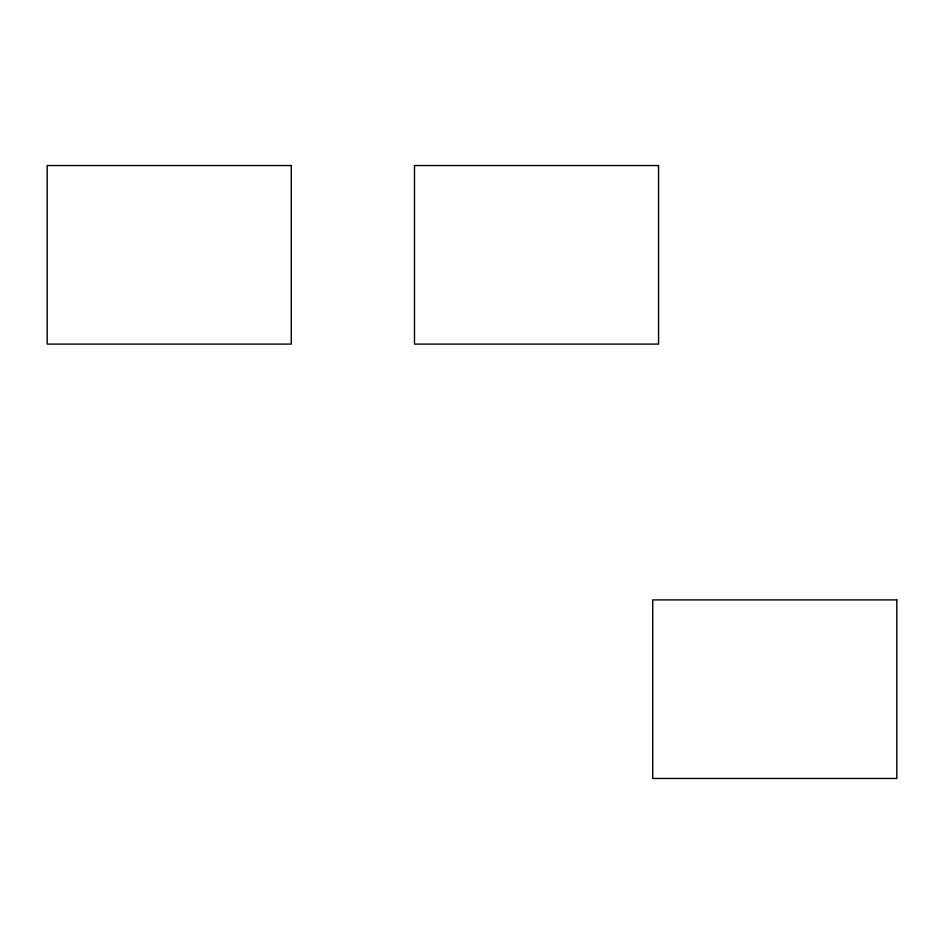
<?xml version="1.0" encoding="UTF-8"?>
<svg xmlns="http://www.w3.org/2000/svg" width="944" height="944" viewBox="0 0 944 944"><rect width="100%" height="100%" fill="white"/><g stroke="black" fill="none" stroke-linecap="round" stroke-linejoin="round"><path stroke-width="1.42" d="M291.271 165.542L47.2 165.542L47.2 344.1L291.271 344.1L291.271 165.542M658.558 165.542L414.487 165.542L414.487 344.1L658.558 344.1L658.558 165.542M896.8 599.9L652.729 599.9L652.729 778.458L896.8 778.458L896.8 599.9"/></g></svg>
